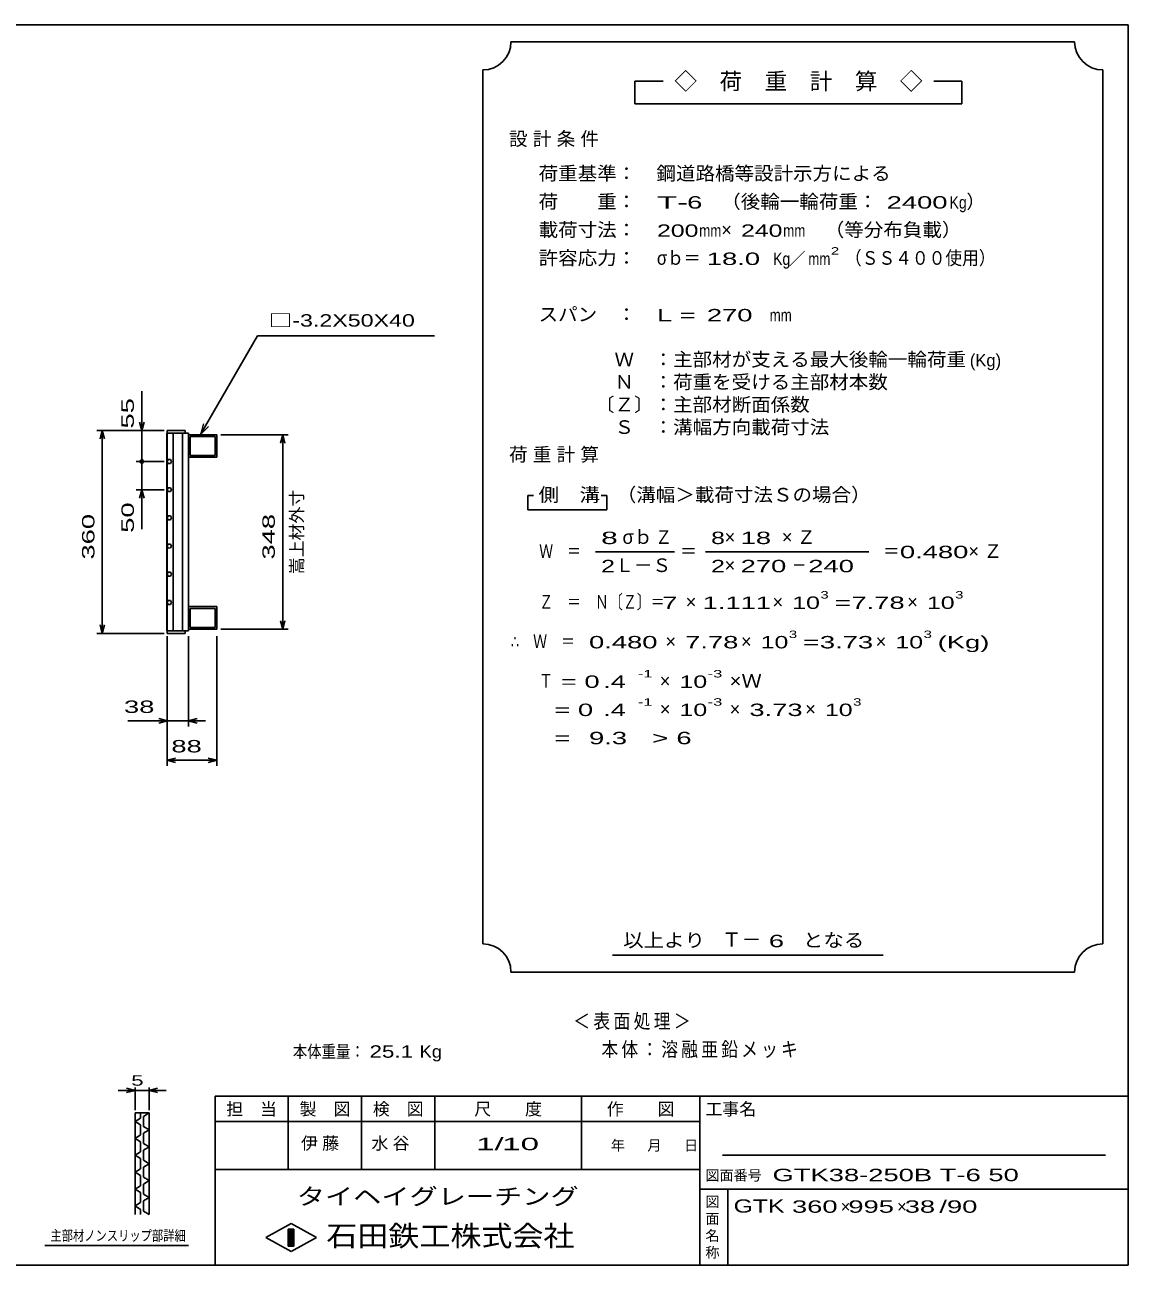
# Model space of a CAD drawing. Units: millimetres, scale not verified. Extents: x -1820 to 1731, y -1282 to 1054.
# Drawn here: x -227 to 1731, y -1146 to 1054 of the extents above; entities that cross this region are included whole.
import ezdxf
from ezdxf.enums import TextEntityAlignment as Align

# ---------------------------------------------------------------- set-up
doc = ezdxf.new("R2010")
doc.units = ezdxf.units.MM
doc.header["$LTSCALE"] = 10
for name, color, linetype, lineweight in [('0_2', 150, 'Continuous', 25), ('16', 3, 'Continuous', 25), ('22', 4, 'Continuous', 25), ('24', 2, 'Continuous', 25), ('32', 4, 'Continuous', 25)]:
    doc.layers.add(name, color=color, linetype=linetype, lineweight=lineweight)
doc.styles.add('ベクトル', font='')
doc.styles.get('ベクトル').set_extended_font_data('ベクトル')

msp = doc.modelspace()

# ---------------------------------------------------------------- linework, layer by layer
at = {"layer": '0_2'}
for p, q in [((-1729, 1053.5), (1731, 1053.5)), ((1731, 1053.5), (1731, -1146.5)), ((1731, -846.5), (111, -846.5)), ((111, -846.5), (111, -1146.5)), ((241, -846.5), (241, -976.5)), ((371, -976.5), (371, -846.5)), ((501, -846.5), (501, -976.5)), ((761, -976.5), (761, -846.5)), ((971, -846.5), (971, -1146.5)), ((971, -891.5), (111, -891.5)), ((1691, -951.5), (1011, -951.5)), ((111, -976.5), (971, -976.5)), ((971, -1011.5), (1731, -1011.5)), ((1021, -1146.5), (1021, -1011.5)), ((201, -1097.5), (246, -1072.5)), ((246, -1072.5), (291, -1097.5)), ((246, -1122.5), (201, -1097.5)), ((241, -1082.5), (251, -1082.5)), ((241, -1112.5), (241, -1082.5)), ((241, -1082.5), (243, -1082.5)), ((243, -1082.5), (243, -1112.5)), ((245, -1112.5), (245, -1082.5)), ((245, -1082.5), (247, -1082.5)), ((291, -1097.5), (246, -1122.5)), ((247, -1082.5), (247, -1112.5)), ((249, -1112.5), (249, -1082.5)), ((249, -1082.5), (251, -1082.5)), ((251, -1082.5), (251, -1112.5)), ((251, -1082.5), (251, -1112.5)), ((251, -1112.5), (241, -1112.5)), ((243, -1112.5), (245, -1112.5)), ((247, -1112.5), (249, -1112.5)), ((1731, -1146.5), (-1729, -1146.5))]:
    msp.add_line(p, q, dxfattribs=at)
at = {"layer": '16'}
for p, q in [((58, 334), (26, 334)), ((26, 334), (26, 329.5)), ((58, 329.5), (58, 334)), ((25.3, -21.5), (25.3, 329.5)), ((25.3, 329.5), (26, 329.5)), ((26, 329.5), (58, 329.5)), ((26, 329.5), (26, -21.5)), ((64, 329.5), (26, 329.5)), ((36.5, 329.5), (36.5, -21.5)), ((53.5, -21.5), (53.5, 329.5)), ((64, -21.5), (64, 329.5)), ((64, 326.5), (114, 326.5)), ((64, 286.5), (64, 326.5)), ((67, 323.5), (111, 323.5)), ((67, 289.5), (67, 323.5)), ((111, 323.5), (111, 289.5)), ((114, 326.5), (114, 286.5)), ((114, 286.5), (64, 286.5)), ((111, 289.5), (67, 289.5)), ((27.98, 282.45), (26, 278.97)), ((26, 278.97), (28.02, 275.52)), ((31.98, 282.48), (27.98, 282.45)), ((28.02, 275.52), (32.02, 275.55)), ((34, 279), (31.98, 282.48)), ((32.02, 275.55), (34, 279.03)), ((27.98, 232.45), (26, 228.97)), ((26, 228.97), (28.02, 225.52)), ((31.98, 232.48), (27.98, 232.45)), ((28.02, 225.52), (32.02, 225.55)), ((34, 229), (31.98, 232.48)), ((32.02, 225.55), (34, 229.03)), ((27.98, 182.45), (26, 178.97)), ((26, 178.97), (28.02, 175.52)), ((31.98, 182.48), (27.98, 182.45)), ((34, 179), (31.98, 182.48)), ((32.02, 175.55), (34, 179.03)), ((28.02, 175.52), (32.02, 175.55)), ((27.98, 132.45), (26, 128.97)), ((31.98, 132.48), (27.98, 132.45)), ((34, 129), (31.98, 132.48)), ((26, 128.97), (28.02, 125.52)), ((28.02, 125.52), (32.02, 125.55)), ((32.02, 125.55), (34, 129.03)), ((27.98, 82.45), (26, 78.97)), ((26, 78.97), (28.02, 75.52)), ((31.98, 82.48), (27.98, 82.45)), ((28.02, 75.52), (32.02, 75.55)), ((34, 79), (31.98, 82.48)), ((32.02, 75.55), (34, 79.03)), ((27.98, 32.45), (26, 28.97)), ((26, 28.97), (28.02, 25.52)), ((31.98, 32.48), (27.98, 32.45)), ((28.02, 25.52), (32.02, 25.55)), ((34, 29), (31.98, 32.48)), ((32.02, 25.55), (34, 29.03)), ((114, 21.5), (64, 21.5)), ((64, 21.5), (64, -18.5)), ((111, 18.5), (67, 18.5)), ((67, 18.5), (67, -15.5)), ((111, -15.5), (111, 18.5)), ((114, -18.5), (114, 21.5)), ((26, -21.5), (25.3, -21.5)), ((26, -21.5), (58, -21.5)), ((26, -26), (26, -21.5)), ((26, -21.5), (64, -21.5)), ((58, -21.5), (58, -26)), ((64, -18.5), (114, -18.5)), ((67, -15.5), (111, -15.5)), ((58, -26), (26, -26))]:
    msp.add_line(p, q, dxfattribs=at)
at = {"layer": '22'}
for p, q in [((85.08, 326.71), (186.04, 501.57)), ((186.04, 501.57), (500.04, 501.57)), ((-19, 334), (-19, 404)), ((-99, 334), (21, 334)), ((-93, 319), (-89, 334)), ((-85, 319), (-89, 334)), ((-89, -26), (-89, 334)), ((21, 334), (-29, 334)), ((-19, 334), (-23, 349)), ((-15, 349), (-19, 334)), ((-19, 334), (-19, 279)), ((121, 326.5), (241, 326.5)), ((227, 311.5), (231, 326.5)), ((235, 311.5), (231, 326.5)), ((231, -18.5), (231, 326.5)), ((-29, 279), (21, 279)), ((-19, 229), (-19, 279)), ((-29, 229), (21, 229)), ((-23, 214), (-19, 229)), ((-15, 214), (-19, 229)), ((-19, 159), (-19, 229)), ((-89, -26), (-93, -11)), ((-89, -26), (-85, -11)), ((121, -18.5), (241, -18.5)), ((231, -18.5), (227, -3.5)), ((231, -18.5), (235, -3.5)), ((-99, -26), (21, -26)), ((26, -191), (26, -31)), ((26, -261), (26, -31)), ((64, -191), (64, -31)), ((114, -261), (114, -31)), ((-44, -181), (26, -181)), ((26, -181), (11, -177)), ((11, -185), (26, -181)), ((26, -181), (64, -181)), ((64, -181), (79, -177)), ((79, -185), (64, -181)), ((64, -181), (94, -181)), ((26, -251), (41, -247)), ((41, -255), (26, -251)), ((26, -251), (114, -251)), ((114, -251), (99, -247)), ((99, -255), (114, -251))]:
    msp.add_line(p, q, dxfattribs=at)
at = {"layer": '22', "lineweight": 13}
for p, q in [((90.26, 346.03), (85.08, 326.71)), ((85.08, 326.71), (99.22, 340.85))]:
    msp.add_line(p, q, dxfattribs=at)
at = {"layer": '22'}
msp.add_circle((-19, 279), 3, dxfattribs=at)
at = {"layer": '24', "color": 4}
for p, q in [((1636, 1023.5), (636, 1023.5)), ((586, 973.5), (586, -576.5)), ((1686, -576.5), (1686, 973.5)), ((906, 953.5), (856, 953.5)), ((856, 953.5), (856, 913.5)), ((1436, 953.5), (1386, 953.5)), ((1436, 913.5), (1436, 953.5)), ((856, 913.5), (1436, 913.5)), ((676, 218.5), (666, 218.5)), ((666, 218.5), (666, 193.5)), ((806, 218.5), (796, 218.5)), ((806, 193.5), (806, 218.5)), ((666, 193.5), (806, 193.5)), ((786, 118.5), (926, 118.5)), ((981, 118.5), (1271, 118.5)), ((816, -596.5), (1296, -596.5)), ((636, -626.5), (1636, -626.5))]:
    msp.add_line(p, q, dxfattribs=at)
for centre, start, end in [((586, 1023.5), 270, 0), ((1686, 1023.5), 180, 270), ((586, -626.5), 0, 90), ((1686, -626.5), 90, 180)]:
    msp.add_arc(centre, 50, start, end, dxfattribs=at)
at = {"layer": '32'}
for p, q in [((-31, -836.5), (-46, -832.5)), ((-31, -871.5), (-31, -831.5)), ((-6, -831.5), (-6, -871.5)), ((-6, -836.5), (9, -832.5)), ((-31, -836.5), (-61, -836.5)), ((-46, -840.5), (-31, -836.5)), ((-31, -836.5), (-6, -836.5)), ((9, -840.5), (-6, -836.5)), ((-6, -836.5), (24, -836.5)), ((-31, -876.5), (-6, -876.5)), ((-31, -1056.5), (-31, -876.5)), ((-21, -876.5), (-21, -885.5)), ((-6, -876.5), (-16, -882.5)), ((-6, -876.5), (-6, -1056.5)), ((-21, -885.5), (-31, -891.5)), ((-31, -891.5), (-21, -897.5)), ((-21, -897.5), (-21, -915.5)), ((-16, -882.5), (-16, -900.5)), ((-16, -900.5), (-6, -906.5)), ((-21, -915.5), (-31, -921.5)), ((-31, -921.5), (-21, -927.5)), ((-6, -906.5), (-16, -912.5)), ((-16, -912.5), (-16, -930.5)), ((-21, -945.5), (-31, -951.5)), ((-21, -927.5), (-21, -945.5)), ((-16, -930.5), (-6, -936.5)), ((-6, -936.5), (-16, -942.5)), ((-16, -942.5), (-16, -960.5)), ((-31, -951.5), (-21, -957.5)), ((-21, -957.5), (-21, -975.5)), ((-16, -960.5), (-6, -966.5)), ((-6, -966.5), (-16, -972.5)), ((-21, -975.5), (-31, -981.5)), ((-31, -981.5), (-21, -987.5)), ((-21, -987.5), (-21, -1005.5)), ((-16, -972.5), (-16, -990.5)), ((-21, -1005.5), (-31, -1011.5)), ((-31, -1011.5), (-21, -1017.5)), ((-16, -990.5), (-6, -996.5)), ((-6, -996.5), (-16, -1002.5)), ((-16, -1002.5), (-16, -1020.5)), ((-21, -1017.5), (-21, -1035.5)), ((-16, -1020.5), (-6, -1026.5)), ((-6, -1026.5), (-16, -1032.5)), ((-16, -1032.5), (-16, -1050.5)), ((-21, -1035.5), (-31, -1041.5)), ((-31, -1041.5), (-21, -1047.5)), ((-21, -1047.5), (-21, -1056.5)), ((-16, -1050.5), (-6, -1056.5)), ((64, -1111.5), (-191, -1111.5))]:
    msp.add_line(p, q, dxfattribs=at)

# ---------------------------------------------------------------- texts
at = {"layer": '0_2', "style": 'ベクトル'}
for s, height, p in [('担\u3000当', 21.99, (131, -869.5)), ('製\u3000図', 21.99, (261, -869.5)), ('検\u3000図', 21.99, (391, -869.5)), ('尺\u3000\u3000度', 21.99, (571, -869.5)), ('作\u3000\u3000図', 21.99, (806, -869.5)), ('工事名', 21.99, (981, -869.5)), ('年', 18.33, (813, -934)), ('月', 18.33, (878, -934)), ('日', 18.33, (943, -934)), ('図面番号', 18.33, (981, -987)), ('図', 18.33, (981, -1034)), ('面', 18.33, (981, -1064)), ('名', 18.33, (981, -1094)), ('称', 18.33, (981, -1124))]:
    msp.add_text(s, height=height, dxfattribs=at).set_placement(p, align=Align.MIDDLE_LEFT)
at = {"layer": '0_2', "color": 222, "style": 'ベクトル'}
for s, height, width, p in [('タイヘイグレーチング', 29.33, 1.25, (256, -1024.5)), ('石田鉄工株式会社', 36.66, 1.1, (308.5, -1094.5))]:
    msp.add_text(s, height=height, dxfattribs=dict(at, width=width)).set_placement(p, align=Align.MIDDLE_LEFT)
at = {"layer": '22', "color": 2, "style": 'ベクトル', "width": 1.4}
msp.add_text('□-3.2X50X40', height=21.99, dxfattribs=at).set_placement((206.04, 511.57), align=Align.BOTTOM_LEFT)
at = {"layer": '22', "color": 2, "style": 'ベクトル', "width": 1.65}
for s, p in [(' 55 ', (-44, 324)), (' 50 ', (-44, 139)), (' 360 ', (-114, 91.5)), (' 348 ', (206, 91.5))]:
    msp.add_text(s, height=21.99, rotation=90, dxfattribs=at).set_placement(p, align=Align.MIDDLE_LEFT)
at = {"layer": '22', "color": 2, "style": 'ベクトル'}
msp.add_text('嵩上材外寸', height=21.99, rotation=90, dxfattribs=at).set_placement((256, 79), align=Align.MIDDLE_LEFT)
for s, height, width, p in [(' 38 ', 21.99, 1.65, (-64, -156)), (' 88 ', 21.99, 1.65, (20, -226)), ('本体重量：', 21.99, 0.85, (249, -767.5)), (' 25.1', 21.99, 1.35, (374, -767.5)), ('Kg', 21.99, 1.1, (474, -767.5)), ('1/', 21.99, 2, (574, -931.5)), (' 10 ', 21.99, 2, (604, -931.5)), ('GTK38-250B T-6 50            ', 21.99, 1.65, (1100, -986.5)), ('GTK', 23.46, 1.4, (1031, -1041.5)), (' 360 ', 21.99, 1.65, (1121, -1042.5)), (' 995 ', 21.99, 1.65, (1221, -1042.5)), (' 38 ', 21.99, 1.65, (1321, -1042.5)), ('/', 21.99, 1.65, (1396, -1042.5)), (' 90 ', 21.99, 1.65, (1396, -1042.5))]:
    msp.add_text(s, height=height, dxfattribs=dict(at, width=width)).set_placement(p, align=Align.MIDDLE_LEFT)
for p in [(1221, -1042.5), (1321, -1042.5)]:
    msp.add_text('×', height=21.99, dxfattribs=at).set_placement(p, align=Align.MIDDLE_LEFT)
at = {"layer": '22', "color": 2, "attachment_point": 4, "style": 'ベクトル'}
for s, insert, char_height in [('\\T1.2;\\W0.85;＜表面処理＞', (746.5, -715), 25.66), ('\\T1.19;\\W0.85;本体：溶融亜鉛メッキ', (796.5, -765), 25.66), ('\\T1.25;伊藤\u3000', (263.5, -931.5), 21.99), ('\\T1.25;水谷\u3000', (388.5, -931.5), 21.99)]:
    msp.add_mtext(s, dxfattribs=dict(at, insert=insert, char_height=char_height))
at = {"layer": '24', "style": 'ベクトル'}
for s, height, p in [('◇\u3000荷\u3000重\u3000計\u3000算\u3000◇', 29.33, (926, 953.5)), ('）', 24.19, (1444, 740)), ('×', 24.19, (1009, 690)), ('／', 21.99, (1128.5, 638.5)), ('(Kg)', 21.99, (1450, 458.5)), ('σｂ', 24.19, (834, 145)), ('×', 24.19, (1015, 145)), ('Ｌ－Ｓ', 24.19, (821, 95)), ('×', 24.19, (1015, 95)), ('×', 24.19, (946, 30)), ('×', 24.19, (1100, 30)), ('×', 24.19, (1339, 30)), ('×', 24.19, (910, -40)), ('×', 24.19, (1044, -40)), ('×', 24.19, (1283, -40)), ('×', 24.19, (900, -110)), ('×', 24.19, (900, -160)), ('×', 24.19, (1024, -160)), ('×', 24.19, (1158, -160)), ('Ｔ－', 25.66, (1010, -569))]:
    msp.add_text(s, height=height, dxfattribs=at).set_placement(p, align=Align.MIDDLE_LEFT)
for s, height, width, p in [('荷重基準：\u3000', 24.19, 1.05, (685, 790)), ('鋼道路橋等設計示方による', 24.19, 1.05, (894, 790)), ('荷\u3000\u3000重：\u3000', 24.19, 1.05, (685, 740)), ('T-', 21.99, 2, (895, 738.5)), (' 6 ', 21.99, 1.65, (935, 738.5)), ('（後輪一輪荷重：', 24.19, 1.05, (1009, 740)), (' 2400', 21.99, 1.65, (1289, 738.5)), ('Kg', 21.99, 0.85, (1414, 738.5)), ('載荷寸法：\u3000', 24.19, 1.05, (685, 690)), ('\u3000（等分布負載）', 24.19, 1.05, (1158, 690)), ('200', 21.99, 1.5, (895, 688.5)), ('mm', 21.99, 0.8, (970, 688.5)), ('240', 21.99, 1.5, (1044, 688.5)), ('mm', 21.99, 0.8, (1119, 688.5)), ('許容応力：\u3000', 24.19, 1.05, (685, 640)), ('σｂ＝', 24.19, 0.9, (895, 640)), (' 18.0', 21.99, 1.65, (970, 638.5)), ('Kg', 21.99, 0.85, (1101, 638.5)), ('mm', 21.99, 0.8, (1163.5, 638.5)), ('2', 13.2, 1.5, (1203.5, 652.5)), ('（ＳＳ４００使用）', 24.19, 0.9, (1228.5, 640)), ('スパン\u3000：\u3000', 24.19, 1.05, (685, 540)), ('L =', 21.99, 1.65, (895, 538.5)), (' 270 ', 21.99, 1.65, (970, 538.5)), ('mm', 21.99, 0.8, (1095, 538.5)), ('\u3000Ｗ\u3000：主部材が支える最大後輪一輪荷重', 24.19, 1.05, (785, 460)), ('\u3000Ｎ\u3000：荷重を受ける主部材本数', 24.19, 1.05, (785, 420)), ('〔Ｚ〕：主部材断面係数', 24.19, 1.05, (785, 380)), ('\u3000Ｓ\u3000：溝幅方向載荷寸法', 24.19, 1.05, (785, 340)), ('側\u3000溝', 24.19, 1.1, (685, 220)), ('\u3000（溝幅＞載荷寸法Ｓの場合）', 24.19, 1.05, (789, 220)), ('8', 21.99, 1.8, (796, 143.5)), ('Ｚ', 24.19, 0.9, (892, 145)), ('8', 21.99, 1.5, (991, 143.5)), (' 18 ', 21.99, 1.65, (1030, 143.5)), ('Ｗ\u3000＝', 24.19, 0.75, (686, 120)), ('＝', 24.19, 0.9, (936, 120)), ('＝', 24.19, 0.9, (1296, 120)), ('0.480', 21.99, 1.65, (1326, 118.5)), ('2', 21.99, 1.5, (796, 93.5)), ('2', 21.99, 1.5, (991, 93.5)), (' 270 ', 21.99, 1.65, (1030, 93.5)), ('－', 24.19, 0.75, (1135, 95)), (' 240 ', 21.99, 1.65, (1150, 93.5)), ('Ｚ\u3000＝\u3000Ｎ〔Ｚ〕＝', 24.19, 0.75, (686, 30)), ('3', 13.2, 1.5, (1185, 42.5)), ('3', 13.2, 1.5, (1424, 42.5)), (' 7 ', 21.99, 1.65, (891, 28.5)), ('1.111', 21.99, 1.65, (976, 28.5)), ('10', 21.99, 1.5, (1135, 28.5)), ('=', 21.99, 1.7, (1210, 28.5)), ('7.78', 21.99, 1.65, (1240, 28.5)), ('10', 21.99, 1.5, (1374, 28.5)), ('3', 13.2, 1.5, (1129, -27.5)), ('3', 13.2, 1.5, (1368, -27.5)), ('∴\u3000Ｗ\u3000＝', 24.19, 0.75, (636, -40)), (' 0.480', 21.99, 1.65, (761, -41.5)), ('7.78', 21.99, 1.65, (945, -41.5)), ('10', 21.99, 1.5, (1079, -41.5)), ('=', 21.99, 1.7, (1154, -41.5)), ('3.73', 21.99, 1.65, (1184, -41.5)), ('10', 21.99, 1.5, (1318, -41.5)), ('(Kg)', 21.99, 1.65, (1393, -41.5)), ('Ｔ', 24.19, 0.75, (686, -110)), (' = 0', 21.99, 1.65, (711, -111.5)), (' .4 ', 21.99, 1.65, (786, -111.5)), ('-1', 13.2, 1.65, (861, -97.5)), ('10', 21.99, 1.5, (935, -111.5)), ('-3', 13.2, 1.65, (985, -97.5)), ('×Ｗ', 24.19, 1.1, (1024, -110)), ('  = 0', 21.99, 1.65, (686, -161.5)), (' .4 ', 21.99, 1.65, (786, -161.5)), ('-1', 13.2, 1.65, (861, -147.5)), ('10', 21.99, 1.5, (935, -161.5)), ('-3', 13.2, 1.65, (985, -147.5)), ('3.73', 21.99, 1.65, (1059, -161.5)), ('10', 21.99, 1.5, (1193, -161.5)), ('3', 13.2, 1.5, (1243, -147.5)), ('  =', 21.99, 1.65, (686, -211.5)), (' 9.3', 21.99, 1.65, (761, -211.5)), ('>', 21.99, 1.7, (886, -211.5)), (' 6 ', 21.99, 1.65, (916, -211.5)), ('以上より\u3000', 24.19, 1.1, (835, -570)), (' 6 ', 21.99, 1.65, (1080, -571.5)), ('となる', 24.19, 1.1, (1154, -570))]:
    msp.add_text(s, height=height, dxfattribs=dict(at, width=width)).set_placement(p, align=Align.MIDDLE_LEFT)
at = {"layer": '24', "char_height": 24.19, "attachment_point": 4, "style": 'ベクトル'}
for s, insert in [('\\T1.28;設計条件', (632.5, 850)), ('\\T1.28;荷重計算', (632.5, 290)), ('\\T1.42;×Ｚ', (1116.5, 145)), ('\\T1.42;×Ｚ', (1447.5, 120))]:
    msp.add_mtext(s, dxfattribs=dict(at, insert=insert))
at = {"layer": '32', "color": 2, "style": 'ベクトル'}
for s, width, p in [(' 5 ', 1.6, (-48.5, -819)), ('主部材ノンスリップ部詳細', 0.8, (-181, -1094))]:
    msp.add_text(s, height=18.33, dxfattribs=dict(at, width=width)).set_placement(p, align=Align.MIDDLE_LEFT)

doc.saveas('drawing.dxf')
